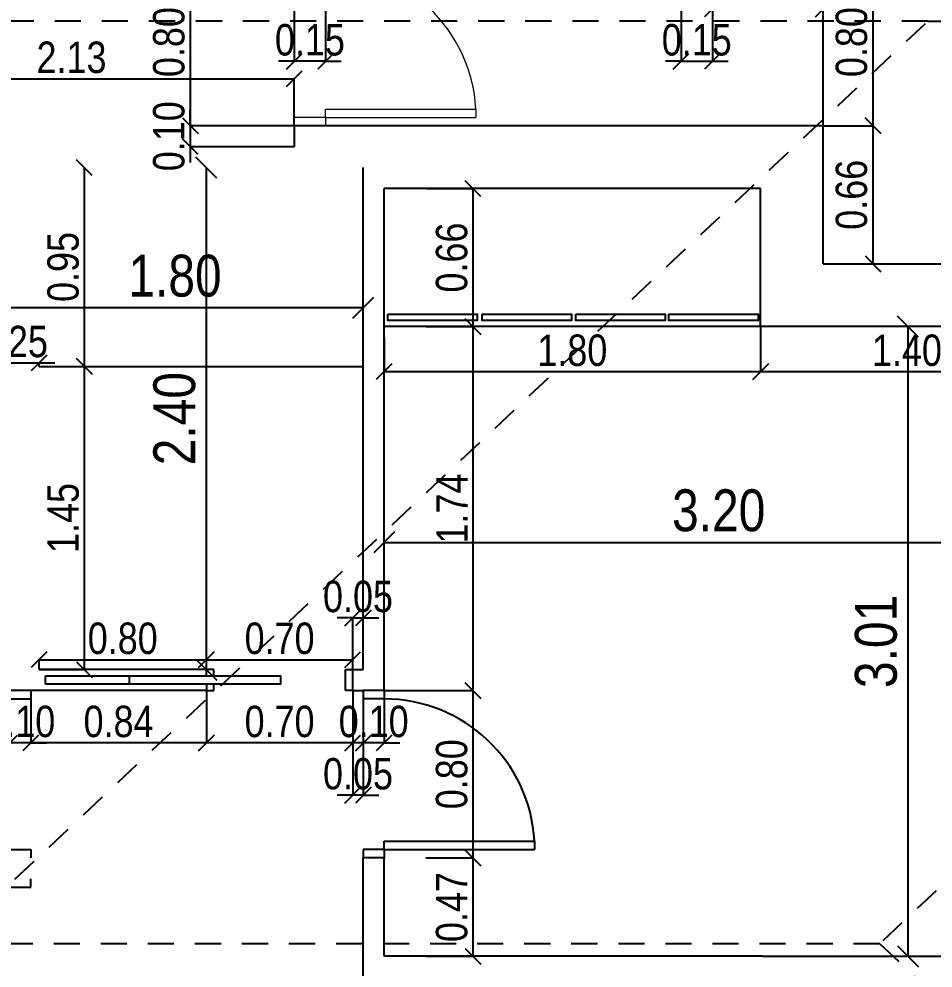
# Model space of a CAD drawing. Extents: x -135 to 36, y 31 to 104.
# Drawn here: x -9.333 to -4.962, y 63.985 to 68.522 of the extents above; entities that cross this region are included whole.
import ezdxf

# ---------------------------------------------------------------- set-up
doc = ezdxf.new("R2010")
doc.units = 0
doc.header["$MEASUREMENT"] = 0
doc.header["$PDMODE"] = 3
doc.linetypes.add('DASHED2', pattern=[0.375, 0.25, -0.125])
doc.layers.get('0').update_dxf_attribs({"linetype": 'CONTINUOUS'})
doc.layers.get('DEFPOINTS').update_dxf_attribs({"linetype": 'CONTINUOUS'})
doc.layers.add('ABERTURAS', color=12, linetype='CONTINUOUS', lineweight=9)
for name, color, linetype in [('COTAS', 12, 'CONTINUOUS'), ('LINEAS', 9, 'CONTINUOUS'), ('NUEVO', 1, 'CONTINUOUS')]:
    doc.layers.add(name, color=color, linetype=linetype)
doc.styles.add('COTAS PRIMARIAS', font='ARIALN.TTF', dxfattribs={"height": 0.2})
doc.styles.add('COTAS SECUNDARIAS', font='ARIALN.TTF', dxfattribs={"height": 0.15})
doc.dimstyles.new('COTA SECUNDARIAS', dxfattribs={"dimscale": 5, "dimtxt": 1, "dimasz": 0.015, "dimexe": 0, "dimexo": 0, "dimgap": 0.005, "dimtad": 1, "dimzin": 1, "dimdsep": 46, "dimtxsty": 'COTAS SECUNDARIAS', "dimblk": 'OBLIQUE', "dimcen": 0, "dimclrd": 11, "dimclre": 11, "dimclrt": 11, "dimaunit": 1, "dimadec": 1, "dimazin": 0, "dimtfac": 0.4, "dimtix": 1, "dimtmove": 1, "dimatfit": 3, "dimfxl": 0, "dimtolj": 1, "dimtzin": 0, "dimlwd": -1, "dimarcsym": 0})
doc.dimstyles.new('COTAS PRINCIPALES', dxfattribs={"dimscale": 5, "dimtxt": 2.5, "dimasz": 0.02, "dimexe": 0, "dimexo": 0, "dimgap": 0.01, "dimtad": 1, "dimzin": 1, "dimdsep": 46, "dimtxsty": 'COTAS PRIMARIAS', "dimblk": 'OBLIQUE', "dimcen": 0, "dimclrd": 11, "dimclre": 11, "dimclrt": 11, "dimaunit": 1, "dimadec": 1, "dimazin": 0, "dimtfac": 0.4, "dimtix": 1, "dimtmove": 1, "dimatfit": 3, "dimfxl": 0, "dimtolj": 1, "dimtzin": 0, "dimlwd": -1, "dimarcsym": 0})

# ---------------------------------------------------------------- blocks, each defined once
blk = doc.blocks.new('_Oblique')
at = {"color": 0, "linetype": 'ByBlock', "lineweight": -2}
blk.add_line((-0.5, -0.5), (0.5, 0.5), dxfattribs=at)
blk = doc.blocks.new('*D121')
at = {"layer": 'COTAS', "color": 11, "lineweight": -2}
for p, q in [((-8.0165, 68.8111), (-8.0165, 68.3197)), ((-7.8665, 68.8111), (-7.8665, 68.3197))]:
    blk.add_line(p, q, dxfattribs=at)
at = {"layer": 'COTAS', "color": 11}
for p, q in [((-8.0165, 68.3197), (-8.0915, 68.3197)), ((-7.8665, 68.3197), (-8.0165, 68.3197)), ((-7.8665, 68.3197), (-7.7915, 68.3197))]:
    blk.add_line(p, q, dxfattribs=at)
at = {"layer": 'DEFPOINTS', "color": 0}
for p in [(-8.0165, 68.8111), (-7.8665, 68.8111), (-8.0165, 68.3197)]:
    blk.add_point(p, dxfattribs=at)
at = {"layer": 'COTAS', "color": 11, "xscale": 0.075, "yscale": 0.075, "zscale": 0.075}
blk.add_blockref('_Oblique', (-8.0165, 68.3197), dxfattribs=at)
at = {"layer": 'COTAS', "color": 11, "xscale": 0.075, "yscale": 0.075, "zscale": 0.075, "rotation": 180}
blk.add_blockref('_Oblique', (-7.8665, 68.3197), dxfattribs=at)
at = {"layer": 'COTAS', "color": 11, "insert": (-7.9415, 68.4212), "char_height": 0.15, "attachment_point": 5, "style": 'COTAS SECUNDARIAS'}
blk.add_mtext('\\A1;0.15', dxfattribs=at)
blk = doc.blocks.new('*D125')
at = {"layer": 'COTAS', "color": 11, "lineweight": -2}
for p, q in [((-6.1665, 68.8111), (-6.1665, 68.3197)), ((-6.0165, 68.8111), (-6.0165, 68.3197))]:
    blk.add_line(p, q, dxfattribs=at)
at = {"layer": 'COTAS', "color": 11}
for p, q in [((-6.1665, 68.3197), (-6.2415, 68.3197)), ((-6.1665, 68.3197), (-6.0165, 68.3197)), ((-6.0165, 68.3197), (-5.9415, 68.3197))]:
    blk.add_line(p, q, dxfattribs=at)
at = {"layer": 'DEFPOINTS', "color": 0}
for p in [(-6.1665, 68.8111), (-6.0165, 68.8111), (-6.0165, 68.3197)]:
    blk.add_point(p, dxfattribs=at)
at = {"layer": 'COTAS', "color": 11, "xscale": 0.075, "yscale": 0.075, "zscale": 0.075}
blk.add_blockref('_Oblique', (-6.1665, 68.3197), dxfattribs=at)
at = {"layer": 'COTAS', "color": 11, "xscale": 0.075, "yscale": 0.075, "zscale": 0.075, "rotation": 180}
blk.add_blockref('_Oblique', (-6.0165, 68.3197), dxfattribs=at)
at = {"layer": 'COTAS', "color": 11, "insert": (-6.0915, 68.4212), "char_height": 0.15, "attachment_point": 5, "style": 'COTAS SECUNDARIAS'}
blk.add_mtext('\\A1;0.15', dxfattribs=at)
blk = doc.blocks.new('*D126')
at = {"layer": 'COTAS', "color": 11, "lineweight": -2}
for p, q in [((-6.0165, 68.8111), (-6.0165, 68.5697)), ((-5.4865, 68.0111), (-5.4865, 68.5697))]:
    blk.add_line(p, q, dxfattribs=at)
at = {"layer": 'COTAS', "color": 11}
blk.add_line((-6.0165, 68.5697), (-5.4865, 68.5697), dxfattribs=at)
at = {"layer": 'DEFPOINTS', "color": 0}
for p in [(-6.0165, 68.8111), (-5.4865, 68.5697), (-5.4865, 68.0111)]:
    blk.add_point(p, dxfattribs=at)
at = {"layer": 'COTAS', "color": 11, "xscale": 0.075, "yscale": 0.075, "zscale": 0.075, "rotation": 180}
blk.add_blockref('_Oblique', (-6.0165, 68.5697), dxfattribs=at)
at = {"layer": 'COTAS', "color": 11, "xscale": 0.075, "yscale": 0.075, "zscale": 0.075}
blk.add_blockref('_Oblique', (-5.4865, 68.5697), dxfattribs=at)
at = {"layer": 'COTAS', "color": 11, "insert": (-5.7515, 68.6712), "char_height": 0.15, "attachment_point": 5, "style": 'COTAS SECUNDARIAS'}
blk.add_mtext('\\A1;0.53', dxfattribs=at)
blk = doc.blocks.new('*D155')
at = {"layer": 'COTAS', "color": 11, "lineweight": -2}
for p, q in [((-8.0165, 68.8111), (-8.5139, 68.8111)), ((-8.0165, 68.0111), (-8.5139, 68.0111))]:
    blk.add_line(p, q, dxfattribs=at)
at = {"layer": 'COTAS', "color": 11}
blk.add_line((-8.5139, 68.8111), (-8.5139, 68.0111), dxfattribs=at)
at = {"layer": 'DEFPOINTS', "color": 0}
for p in [(-8.0165, 68.8111), (-8.5139, 68.0111), (-8.0165, 68.0111)]:
    blk.add_point(p, dxfattribs=at)
at = {"layer": 'COTAS', "color": 11, "xscale": 0.075, "yscale": 0.075, "zscale": 0.075}
for p, rotation in [((-8.5139, 68.8111), 90), ((-8.5139, 68.0111), 270)]:
    blk.add_blockref('_Oblique', p, dxfattribs=dict(at, rotation=rotation))
at = {"layer": 'COTAS', "color": 11, "insert": (-8.6155, 68.4111), "char_height": 0.15, "attachment_point": 5, "rotation": 90, "style": 'COTAS SECUNDARIAS'}
blk.add_mtext('\\A1;0.80', dxfattribs=at)
blk = doc.blocks.new('*D156')
at = {"layer": 'COTAS', "color": 11}
for p, q in [((-8.5139, 68.0111), (-8.5139, 68.0861)), ((-8.5139, 68.0111), (-8.5139, 67.9111)), ((-8.5139, 67.9111), (-8.5139, 67.8361))]:
    blk.add_line(p, q, dxfattribs=at)
at = {"layer": 'COTAS', "color": 11, "lineweight": -2}
for p, q in [((-8.0165, 68.0111), (-8.5139, 68.0111)), ((-8.0165, 67.9111), (-8.5139, 67.9111))]:
    blk.add_line(p, q, dxfattribs=at)
at = {"layer": 'DEFPOINTS', "color": 0}
for p in [(-8.0165, 68.0111), (-8.5139, 67.9111), (-8.0165, 67.9111)]:
    blk.add_point(p, dxfattribs=at)
at = {"layer": 'COTAS', "color": 11, "xscale": 0.075, "yscale": 0.075, "zscale": 0.075}
for p, rotation in [((-8.5139, 68.0111), 270), ((-8.5139, 67.9111), 90)]:
    blk.add_blockref('_Oblique', p, dxfattribs=dict(at, rotation=rotation))
at = {"layer": 'COTAS', "color": 11, "insert": (-8.6155, 67.9611), "char_height": 0.15, "attachment_point": 5, "rotation": 90, "style": 'COTAS SECUNDARIAS'}
blk.add_mtext('\\A1;0.10', dxfattribs=at)
blk = doc.blocks.new('*D161')
at = {"layer": 'COTAS', "color": 11, "lineweight": -2}
for p, q in [((-10.1465, 67.9111), (-10.1465, 68.2359)), ((-8.0165, 68.0111), (-8.0165, 68.2359))]:
    blk.add_line(p, q, dxfattribs=at)
at = {"layer": 'COTAS', "color": 11}
blk.add_line((-10.1465, 68.2359), (-8.0165, 68.2359), dxfattribs=at)
at = {"layer": 'DEFPOINTS', "color": 0}
for p in [(-8.0165, 68.2359), (-8.0165, 68.0111), (-10.1465, 67.9111)]:
    blk.add_point(p, dxfattribs=at)
at = {"layer": 'COTAS', "color": 11, "xscale": 0.075, "yscale": 0.075, "zscale": 0.075, "rotation": 180}
blk.add_blockref('_Oblique', (-10.1465, 68.2359), dxfattribs=at)
at = {"layer": 'COTAS', "color": 11, "xscale": 0.075, "yscale": 0.075, "zscale": 0.075}
blk.add_blockref('_Oblique', (-8.0165, 68.2359), dxfattribs=at)
at = {"layer": 'COTAS', "color": 11, "insert": (-9.0815, 68.3375), "char_height": 0.15, "attachment_point": 5, "style": 'COTAS SECUNDARIAS'}
blk.add_mtext('\\A1;2.13', dxfattribs=at)
blk = doc.blocks.new('*D168')
at = {"layer": 'COTAS', "color": 11, "lineweight": -2}
for p, q in [((-7.6865, 65.3111), (-7.6865, 65.0611)), ((-7.5865, 65.3111), (-7.5865, 65.0611))]:
    blk.add_line(p, q, dxfattribs=at)
at = {"layer": 'COTAS', "color": 11}
for p, q in [((-7.6865, 65.0611), (-7.7615, 65.0611)), ((-7.5865, 65.0611), (-7.6865, 65.0611)), ((-7.5865, 65.0611), (-7.5115, 65.0611))]:
    blk.add_line(p, q, dxfattribs=at)
at = {"layer": 'DEFPOINTS', "color": 0}
for p in [(-7.6865, 65.3111), (-7.5865, 65.3111), (-7.6865, 65.0611)]:
    blk.add_point(p, dxfattribs=at)
at = {"layer": 'COTAS', "color": 11, "xscale": 0.075, "yscale": 0.075, "zscale": 0.075}
blk.add_blockref('_Oblique', (-7.6865, 65.0611), dxfattribs=at)
at = {"layer": 'COTAS', "color": 11, "xscale": 0.075, "yscale": 0.075, "zscale": 0.075, "rotation": 180}
blk.add_blockref('_Oblique', (-7.5865, 65.0611), dxfattribs=at)
at = {"layer": 'COTAS', "color": 11, "insert": (-7.6365, 65.1627), "char_height": 0.15, "attachment_point": 5, "style": 'COTAS SECUNDARIAS'}
blk.add_mtext('\\A1;0.10', dxfattribs=at)
blk = doc.blocks.new('*D169')
at = {"layer": 'COTAS', "color": 11, "lineweight": -2}
for p, q in [((-7.7365, 65.0611), (-7.7365, 64.8111)), ((-7.6865, 65.0611), (-7.6865, 64.8111))]:
    blk.add_line(p, q, dxfattribs=at)
at = {"layer": 'COTAS', "color": 11}
for p, q in [((-7.7365, 64.8111), (-7.8115, 64.8111)), ((-7.6865, 64.8111), (-7.7365, 64.8111)), ((-7.6865, 64.8111), (-7.6115, 64.8111))]:
    blk.add_line(p, q, dxfattribs=at)
at = {"layer": 'DEFPOINTS', "color": 0}
for p in [(-7.7365, 65.0611), (-7.6865, 65.0611), (-7.7365, 64.8111)]:
    blk.add_point(p, dxfattribs=at)
at = {"layer": 'COTAS', "color": 11, "xscale": 0.075, "yscale": 0.075, "zscale": 0.075}
blk.add_blockref('_Oblique', (-7.7365, 64.8111), dxfattribs=at)
at = {"layer": 'COTAS', "color": 11, "xscale": 0.075, "yscale": 0.075, "zscale": 0.075, "rotation": 180}
blk.add_blockref('_Oblique', (-7.6865, 64.8111), dxfattribs=at)
at = {"layer": 'COTAS', "color": 11, "insert": (-7.7115, 64.9127), "char_height": 0.15, "attachment_point": 5, "style": 'COTAS SECUNDARIAS'}
blk.add_mtext('\\A1;0.05', dxfattribs=at)
blk = doc.blocks.new('*D170')
at = {"layer": 'COTAS', "color": 11, "lineweight": -2}
for p, q in [((-8.4365, 65.3111), (-8.4365, 65.0611)), ((-7.7365, 65.3111), (-7.7365, 65.0611))]:
    blk.add_line(p, q, dxfattribs=at)
at = {"layer": 'COTAS', "color": 11}
blk.add_line((-7.7365, 65.0611), (-8.4365, 65.0611), dxfattribs=at)
at = {"layer": 'DEFPOINTS', "color": 0}
for p in [(-8.4365, 65.3111), (-7.7365, 65.3111), (-8.4365, 65.0611)]:
    blk.add_point(p, dxfattribs=at)
at = {"layer": 'COTAS', "color": 11, "xscale": 0.075, "yscale": 0.075, "zscale": 0.075, "rotation": 180}
blk.add_blockref('_Oblique', (-8.4365, 65.0611), dxfattribs=at)
at = {"layer": 'COTAS', "color": 11, "xscale": 0.075, "yscale": 0.075, "zscale": 0.075}
blk.add_blockref('_Oblique', (-7.7365, 65.0611), dxfattribs=at)
at = {"layer": 'COTAS', "color": 11, "insert": (-8.0865, 65.1627), "char_height": 0.15, "attachment_point": 5, "style": 'COTAS SECUNDARIAS'}
blk.add_mtext('\\A1;0.70', dxfattribs=at)
blk = doc.blocks.new('*D171')
at = {"layer": 'COTAS', "color": 11, "lineweight": -2}
for p, q in [((-8.4365, 65.3111), (-8.4365, 65.0611)), ((-9.2765, 65.2711), (-9.2765, 65.0611))]:
    blk.add_line(p, q, dxfattribs=at)
at = {"layer": 'COTAS', "color": 11}
blk.add_line((-8.4365, 65.0611), (-9.2765, 65.0611), dxfattribs=at)
at = {"layer": 'DEFPOINTS', "color": 0}
for p in [(-8.4365, 65.3111), (-9.2765, 65.2711), (-9.2765, 65.0611)]:
    blk.add_point(p, dxfattribs=at)
at = {"layer": 'COTAS', "color": 11, "xscale": 0.075, "yscale": 0.075, "zscale": 0.075, "rotation": 180}
blk.add_blockref('_Oblique', (-9.2765, 65.0611), dxfattribs=at)
at = {"layer": 'COTAS', "color": 11, "xscale": 0.075, "yscale": 0.075, "zscale": 0.075}
blk.add_blockref('_Oblique', (-8.4365, 65.0611), dxfattribs=at)
at = {"layer": 'COTAS', "color": 11, "insert": (-8.8565, 65.1627), "char_height": 0.15, "attachment_point": 5, "style": 'COTAS SECUNDARIAS'}
blk.add_mtext('\\A1;0.84', dxfattribs=at)
blk = doc.blocks.new('*D172')
at = {"layer": 'COTAS', "color": 11, "lineweight": -2}
for p, q in [((-9.3765, 65.2711), (-9.3765, 65.0611)), ((-9.2765, 65.2711), (-9.2765, 65.0611))]:
    blk.add_line(p, q, dxfattribs=at)
at = {"layer": 'COTAS', "color": 11}
for p, q in [((-9.3765, 65.0611), (-9.4515, 65.0611)), ((-9.2765, 65.0611), (-9.3765, 65.0611)), ((-9.2765, 65.0611), (-9.2015, 65.0611))]:
    blk.add_line(p, q, dxfattribs=at)
at = {"layer": 'DEFPOINTS', "color": 0}
for p in [(-9.3765, 65.2711), (-9.2765, 65.2711), (-9.3765, 65.0611)]:
    blk.add_point(p, dxfattribs=at)
at = {"layer": 'COTAS', "color": 11, "xscale": 0.075, "yscale": 0.075, "zscale": 0.075}
blk.add_blockref('_Oblique', (-9.3765, 65.0611), dxfattribs=at)
at = {"layer": 'COTAS', "color": 11, "xscale": 0.075, "yscale": 0.075, "zscale": 0.075, "rotation": 180}
blk.add_blockref('_Oblique', (-9.2765, 65.0611), dxfattribs=at)
at = {"layer": 'COTAS', "color": 11, "insert": (-9.3265, 65.1627), "char_height": 0.15, "attachment_point": 5, "style": 'COTAS SECUNDARIAS'}
blk.add_mtext('\\A1;0.10', dxfattribs=at)
blk = doc.blocks.new('*D178')
at = {"layer": 'COTAS', "color": 11, "lineweight": -2}
for p, q in [((-5.7865, 67.0511), (-5.7865, 66.8355)), ((-4.3865, 67.0011), (-4.3865, 66.8355))]:
    blk.add_line(p, q, dxfattribs=at)
at = {"layer": 'COTAS', "color": 11}
blk.add_line((-4.3865, 66.8355), (-5.7865, 66.8355), dxfattribs=at)
at = {"layer": 'DEFPOINTS', "color": 0}
for p in [(-5.7865, 67.0511), (-4.3865, 67.0011), (-5.7865, 66.8355)]:
    blk.add_point(p, dxfattribs=at)
at = {"layer": 'COTAS', "color": 11, "xscale": 0.075, "yscale": 0.075, "zscale": 0.075, "rotation": 180}
blk.add_blockref('_Oblique', (-5.7865, 66.8355), dxfattribs=at)
at = {"layer": 'COTAS', "color": 11, "xscale": 0.075, "yscale": 0.075, "zscale": 0.075}
blk.add_blockref('_Oblique', (-4.3865, 66.8355), dxfattribs=at)
at = {"layer": 'COTAS', "color": 11, "insert": (-5.0865, 66.937), "char_height": 0.15, "attachment_point": 5, "style": 'COTAS SECUNDARIAS'}
blk.add_mtext('\\A1;1.40', dxfattribs=at)
blk = doc.blocks.new('*D179')
at = {"layer": 'COTAS', "color": 11, "lineweight": -2}
for p, q in [((-5.7865, 67.0511), (-5.7865, 66.8355)), ((-7.5865, 67.0011), (-7.5865, 66.8355))]:
    blk.add_line(p, q, dxfattribs=at)
at = {"layer": 'COTAS', "color": 11}
blk.add_line((-5.7865, 66.8355), (-7.5865, 66.8355), dxfattribs=at)
at = {"layer": 'DEFPOINTS', "color": 0}
for p in [(-5.7865, 67.0511), (-7.5865, 67.0011), (-7.5865, 66.8355)]:
    blk.add_point(p, dxfattribs=at)
at = {"layer": 'COTAS', "color": 11, "xscale": 0.075, "yscale": 0.075, "zscale": 0.075, "rotation": 180}
blk.add_blockref('_Oblique', (-7.5865, 66.8355), dxfattribs=at)
at = {"layer": 'COTAS', "color": 11, "xscale": 0.075, "yscale": 0.075, "zscale": 0.075}
blk.add_blockref('_Oblique', (-5.7865, 66.8355), dxfattribs=at)
at = {"layer": 'COTAS', "color": 11, "insert": (-6.6865, 66.937), "char_height": 0.15, "attachment_point": 5, "style": 'COTAS SECUNDARIAS'}
blk.add_mtext('\\A1;1.80', dxfattribs=at)
blk = doc.blocks.new('*D180')
at = {"layer": 'COTAS', "color": 11, "lineweight": -2}
for p, q in [((-7.3865, 64.5111), (-7.1613, 64.5111)), ((-7.3865, 64.0411), (-7.1613, 64.0411))]:
    blk.add_line(p, q, dxfattribs=at)
at = {"layer": 'COTAS', "color": 11}
blk.add_line((-7.1613, 64.0411), (-7.1613, 64.5111), dxfattribs=at)
at = {"layer": 'DEFPOINTS', "color": 0}
for p in [(-7.3865, 64.5111), (-7.1613, 64.5111), (-7.3865, 64.0411)]:
    blk.add_point(p, dxfattribs=at)
at = {"layer": 'COTAS', "color": 11, "xscale": 0.075, "yscale": 0.075, "zscale": 0.075}
for p, rotation in [((-7.1613, 64.5111), 90), ((-7.1613, 64.0411), 270)]:
    blk.add_blockref('_Oblique', p, dxfattribs=dict(at, rotation=rotation))
at = {"layer": 'COTAS', "color": 11, "insert": (-7.2629, 64.2761), "char_height": 0.15, "attachment_point": 5, "rotation": 90, "style": 'COTAS SECUNDARIAS'}
blk.add_mtext('\\A1;0.47', dxfattribs=at)
blk = doc.blocks.new('*D181')
at = {"layer": 'COTAS', "color": 11, "lineweight": -2}
for p, q in [((-7.5865, 65.3111), (-7.1613, 65.3111)), ((-7.3865, 64.5111), (-7.1613, 64.5111))]:
    blk.add_line(p, q, dxfattribs=at)
at = {"layer": 'COTAS', "color": 11}
blk.add_line((-7.1613, 64.5111), (-7.1613, 65.3111), dxfattribs=at)
at = {"layer": 'DEFPOINTS', "color": 0}
for p in [(-7.5865, 65.3111), (-7.1613, 65.3111), (-7.3865, 64.5111)]:
    blk.add_point(p, dxfattribs=at)
at = {"layer": 'COTAS', "color": 11, "xscale": 0.075, "yscale": 0.075, "zscale": 0.075}
for p, rotation in [((-7.1613, 65.3111), 90), ((-7.1613, 64.5111), 270)]:
    blk.add_blockref('_Oblique', p, dxfattribs=dict(at, rotation=rotation))
at = {"layer": 'COTAS', "color": 11, "insert": (-7.2629, 64.9111), "char_height": 0.15, "attachment_point": 5, "rotation": 90, "style": 'COTAS SECUNDARIAS'}
blk.add_mtext('\\A1;0.80', dxfattribs=at)
blk = doc.blocks.new('*D182')
at = {"layer": 'COTAS', "color": 11, "lineweight": -2}
for p, q in [((-7.3865, 67.0511), (-7.1613, 67.0511)), ((-7.5865, 65.3111), (-7.1613, 65.3111))]:
    blk.add_line(p, q, dxfattribs=at)
at = {"layer": 'COTAS', "color": 11}
blk.add_line((-7.1613, 65.3111), (-7.1613, 67.0511), dxfattribs=at)
at = {"layer": 'DEFPOINTS', "color": 0}
for p in [(-7.3865, 67.0511), (-7.1613, 67.0511), (-7.5865, 65.3111)]:
    blk.add_point(p, dxfattribs=at)
at = {"layer": 'COTAS', "color": 11, "xscale": 0.075, "yscale": 0.075, "zscale": 0.075}
for p, rotation in [((-7.1613, 67.0511), 90), ((-7.1613, 65.3111), 270)]:
    blk.add_blockref('_Oblique', p, dxfattribs=dict(at, rotation=rotation))
at = {"layer": 'COTAS', "color": 11, "insert": (-7.2616, 66.1811), "char_height": 0.15, "attachment_point": 5, "rotation": 90, "style": 'COTAS SECUNDARIAS'}
blk.add_mtext('\\A1;1.74', dxfattribs=at)
blk = doc.blocks.new('*D183')
at = {"layer": 'COTAS', "color": 11, "lineweight": -2}
for p, q in [((-7.3865, 67.7111), (-7.1613, 67.7111)), ((-7.3865, 67.0511), (-7.1613, 67.0511))]:
    blk.add_line(p, q, dxfattribs=at)
at = {"layer": 'COTAS', "color": 11}
blk.add_line((-7.1613, 67.0511), (-7.1613, 67.7111), dxfattribs=at)
at = {"layer": 'DEFPOINTS', "color": 0}
for p in [(-7.3865, 67.7111), (-7.1613, 67.7111), (-7.3865, 67.0511)]:
    blk.add_point(p, dxfattribs=at)
at = {"layer": 'COTAS', "color": 11, "xscale": 0.075, "yscale": 0.075, "zscale": 0.075}
for p, rotation in [((-7.1613, 67.7111), 90), ((-7.1613, 67.0511), 270)]:
    blk.add_blockref('_Oblique', p, dxfattribs=dict(at, rotation=rotation))
at = {"layer": 'COTAS', "color": 11, "insert": (-7.2629, 67.3811), "char_height": 0.15, "attachment_point": 5, "rotation": 90, "style": 'COTAS SECUNDARIAS'}
blk.add_mtext('\\A1;0.66', dxfattribs=at)
blk = doc.blocks.new('*D195')
at = {"layer": 'COTAS', "color": 11}
blk.add_line((-7.5865, 66.0194), (-4.3865, 66.0194), dxfattribs=at)
at = {"layer": 'DEFPOINTS', "color": 0}
for p in [(-7.5865, 66.0194), (-4.3865, 66.0194), (-4.3865, 66.0194)]:
    blk.add_point(p, dxfattribs=at)
at = {"layer": 'COTAS', "color": 11, "xscale": 0.1, "yscale": 0.1, "zscale": 0.1, "rotation": 180}
blk.add_blockref('_Oblique', (-7.5865, 66.0194), dxfattribs=at)
at = {"layer": 'COTAS', "color": 11, "xscale": 0.1, "yscale": 0.1, "zscale": 0.1}
blk.add_blockref('_Oblique', (-4.3865, 66.0194), dxfattribs=at)
at = {"layer": 'COTAS', "color": 11, "insert": (-5.9865, 66.1715), "char_height": 0.2, "attachment_point": 5, "style": 'COTAS PRIMARIAS'}
blk.add_mtext('\\A1;3.20', dxfattribs=at)
blk = doc.blocks.new('*D197')
at = {"layer": 'COTAS', "color": 11, "lineweight": -2}
blk.add_line((-5.0865, 67.0511), (-5.0815, 67.0511), dxfattribs=at)
at = {"layer": 'COTAS', "color": 11}
blk.add_line((-5.0815, 67.0511), (-5.0815, 64.0411), dxfattribs=at)
at = {"layer": 'DEFPOINTS', "color": 0}
for p in [(-5.0865, 67.0511), (-5.0815, 64.0411), (-5.0815, 64.0411)]:
    blk.add_point(p, dxfattribs=at)
at = {"layer": 'COTAS', "color": 11, "xscale": 0.1, "yscale": 0.1, "zscale": 0.1}
for p, rotation in [((-5.0815, 67.0511), 90), ((-5.0815, 64.0411), 270)]:
    blk.add_blockref('_Oblique', p, dxfattribs=dict(at, rotation=rotation))
at = {"layer": 'COTAS', "color": 11, "insert": (-5.2336, 65.5461), "char_height": 0.2, "attachment_point": 5, "rotation": 90, "style": 'COTAS PRIMARIAS'}
blk.add_mtext('\\A1;3.01', dxfattribs=at)
blk = doc.blocks.new('*D198')
at = {"layer": 'COTAS', "color": 11, "lineweight": -2}
for p, q in [((-9.2365, 66.8611), (-9.0195, 66.8611)), ((-9.2365, 65.4111), (-9.0195, 65.4111))]:
    blk.add_line(p, q, dxfattribs=at)
at = {"layer": 'COTAS', "color": 11}
blk.add_line((-9.0195, 65.4111), (-9.0195, 66.8611), dxfattribs=at)
at = {"layer": 'DEFPOINTS', "color": 0}
for p in [(-9.2365, 66.8611), (-9.0195, 66.8611), (-9.2365, 65.4111)]:
    blk.add_point(p, dxfattribs=at)
at = {"layer": 'COTAS', "color": 11, "xscale": 0.075, "yscale": 0.075, "zscale": 0.075}
for p, rotation in [((-9.0195, 66.8611), 90), ((-9.0195, 65.4111), 270)]:
    blk.add_blockref('_Oblique', p, dxfattribs=dict(at, rotation=rotation))
at = {"layer": 'COTAS', "color": 11, "insert": (-9.121, 66.1361), "char_height": 0.15, "attachment_point": 5, "rotation": 90, "style": 'COTAS SECUNDARIAS'}
blk.add_mtext('\\A1;1.45', dxfattribs=at)
blk = doc.blocks.new('*D199')
at = {"layer": 'COTAS', "color": 11}
blk.add_line((-9.0195, 66.8611), (-9.0195, 67.8111), dxfattribs=at)
at = {"layer": 'COTAS', "color": 11, "lineweight": -2}
blk.add_line((-9.2365, 66.8611), (-9.0195, 66.8611), dxfattribs=at)
at = {"layer": 'DEFPOINTS', "color": 0}
for p in [(-9.0195, 67.8111), (-9.0195, 67.8111), (-9.2365, 66.8611)]:
    blk.add_point(p, dxfattribs=at)
at = {"layer": 'COTAS', "color": 11, "xscale": 0.075, "yscale": 0.075, "zscale": 0.075}
for p, rotation in [((-9.0195, 67.8111), 90), ((-9.0195, 66.8611), 270)]:
    blk.add_blockref('_Oblique', p, dxfattribs=dict(at, rotation=rotation))
at = {"layer": 'COTAS', "color": 11, "insert": (-9.121, 67.3361), "char_height": 0.15, "attachment_point": 5, "rotation": 90, "style": 'COTAS SECUNDARIAS'}
blk.add_mtext('\\A1;0.95', dxfattribs=at)
blk = doc.blocks.new('*D200')
at = {"layer": 'COTAS', "color": 11, "lineweight": -2}
for p, q in [((-9.2365, 65.4111), (-9.2365, 65.4584)), ((-8.4365, 65.4111), (-8.4365, 65.4584))]:
    blk.add_line(p, q, dxfattribs=at)
at = {"layer": 'COTAS', "color": 11}
blk.add_line((-9.2365, 65.4584), (-8.4365, 65.4584), dxfattribs=at)
at = {"layer": 'DEFPOINTS', "color": 0}
for p in [(-8.4365, 65.4584), (-9.2365, 65.4111), (-8.4365, 65.4111)]:
    blk.add_point(p, dxfattribs=at)
at = {"layer": 'COTAS', "color": 11, "xscale": 0.075, "yscale": 0.075, "zscale": 0.075, "rotation": 180}
blk.add_blockref('_Oblique', (-9.2365, 65.4584), dxfattribs=at)
at = {"layer": 'COTAS', "color": 11, "xscale": 0.075, "yscale": 0.075, "zscale": 0.075}
blk.add_blockref('_Oblique', (-8.4365, 65.4584), dxfattribs=at)
at = {"layer": 'COTAS', "color": 11, "insert": (-8.8365, 65.56), "char_height": 0.15, "attachment_point": 5, "style": 'COTAS SECUNDARIAS'}
blk.add_mtext('\\A1;0.80', dxfattribs=at)
blk = doc.blocks.new('*D201')
at = {"layer": 'COTAS', "color": 11, "lineweight": -2}
for p, q in [((-8.4365, 65.4111), (-8.4365, 65.4584)), ((-7.7365, 65.4111), (-7.7365, 65.4584))]:
    blk.add_line(p, q, dxfattribs=at)
at = {"layer": 'COTAS', "color": 11}
blk.add_line((-8.4365, 65.4584), (-7.7365, 65.4584), dxfattribs=at)
at = {"layer": 'DEFPOINTS', "color": 0}
for p in [(-7.7365, 65.4584), (-8.4365, 65.4111), (-7.7365, 65.4111)]:
    blk.add_point(p, dxfattribs=at)
at = {"layer": 'COTAS', "color": 11, "xscale": 0.075, "yscale": 0.075, "zscale": 0.075, "rotation": 180}
blk.add_blockref('_Oblique', (-8.4365, 65.4584), dxfattribs=at)
at = {"layer": 'COTAS', "color": 11, "xscale": 0.075, "yscale": 0.075, "zscale": 0.075}
blk.add_blockref('_Oblique', (-7.7365, 65.4584), dxfattribs=at)
at = {"layer": 'COTAS', "color": 11, "insert": (-8.0865, 65.56), "char_height": 0.15, "attachment_point": 5, "style": 'COTAS SECUNDARIAS'}
blk.add_mtext('\\A1;0.70', dxfattribs=at)
blk = doc.blocks.new('*D202')
at = {"layer": 'COTAS', "color": 11}
for p, q in [((-7.7365, 65.6584), (-7.8115, 65.6584)), ((-7.7365, 65.6584), (-7.6865, 65.6584)), ((-7.6865, 65.6584), (-7.6115, 65.6584))]:
    blk.add_line(p, q, dxfattribs=at)
at = {"layer": 'COTAS', "color": 11, "lineweight": -2}
for p, q in [((-7.7365, 65.4111), (-7.7365, 65.6584)), ((-7.6865, 65.6111), (-7.6865, 65.6584))]:
    blk.add_line(p, q, dxfattribs=at)
at = {"layer": 'DEFPOINTS', "color": 0}
for p in [(-7.6865, 65.6584), (-7.6865, 65.6111), (-7.7365, 65.4111)]:
    blk.add_point(p, dxfattribs=at)
at = {"layer": 'COTAS', "color": 11, "xscale": 0.075, "yscale": 0.075, "zscale": 0.075}
blk.add_blockref('_Oblique', (-7.7365, 65.6584), dxfattribs=at)
at = {"layer": 'COTAS', "color": 11, "xscale": 0.075, "yscale": 0.075, "zscale": 0.075, "rotation": 180}
blk.add_blockref('_Oblique', (-7.6865, 65.6584), dxfattribs=at)
at = {"layer": 'COTAS', "color": 11, "insert": (-7.7115, 65.76), "char_height": 0.15, "attachment_point": 5, "style": 'COTAS SECUNDARIAS'}
blk.add_mtext('\\A1;0.05', dxfattribs=at)
blk = doc.blocks.new('*D203')
at = {"layer": 'COTAS', "color": 11, "lineweight": -2}
blk.add_line((-9.4865, 67.141), (-9.4865, 67.141), dxfattribs=at)
at = {"layer": 'COTAS', "color": 11}
blk.add_line((-7.6865, 67.141), (-9.4865, 67.141), dxfattribs=at)
at = {"layer": 'DEFPOINTS', "color": 0}
for p in [(-9.4865, 67.141), (-9.4865, 67.141), (-7.6865, 67.141)]:
    blk.add_point(p, dxfattribs=at)
at = {"layer": 'COTAS', "color": 11, "xscale": 0.1, "yscale": 0.1, "zscale": 0.1, "rotation": 180}
blk.add_blockref('_Oblique', (-9.4865, 67.141), dxfattribs=at)
at = {"layer": 'COTAS', "color": 11, "xscale": 0.1, "yscale": 0.1, "zscale": 0.1}
blk.add_blockref('_Oblique', (-7.6865, 67.141), dxfattribs=at)
at = {"layer": 'COTAS', "color": 11, "insert": (-8.5865, 67.2931), "char_height": 0.2, "attachment_point": 5, "style": 'COTAS PRIMARIAS'}
blk.add_mtext('\\A1;1.80', dxfattribs=at)
blk = doc.blocks.new('*D204')
at = {"layer": 'COTAS', "color": 11}
blk.add_line((-8.4365, 65.4111), (-8.4365, 67.8111), dxfattribs=at)
at = {"layer": 'DEFPOINTS', "color": 0}
for p in [(-8.4365, 67.8111), (-8.4365, 67.8111), (-8.4365, 65.4111)]:
    blk.add_point(p, dxfattribs=at)
at = {"layer": 'COTAS', "color": 11, "xscale": 0.1, "yscale": 0.1, "zscale": 0.1}
for p, rotation in [((-8.4365, 67.8111), 90), ((-8.4365, 65.4111), 270)]:
    blk.add_blockref('_Oblique', p, dxfattribs=dict(at, rotation=rotation))
at = {"layer": 'COTAS', "color": 11, "insert": (-8.5886, 66.6111), "char_height": 0.2, "attachment_point": 5, "rotation": 90, "style": 'COTAS PRIMARIAS'}
blk.add_mtext('\\A1;2.40', dxfattribs=at)
blk = doc.blocks.new('*D205')
at = {"layer": 'COTAS', "color": 11}
for p, q in [((-9.4865, 66.8773), (-9.5615, 66.8773)), ((-9.4865, 66.8773), (-9.2365, 66.8773)), ((-9.2365, 66.8773), (-9.1615, 66.8773))]:
    blk.add_line(p, q, dxfattribs=at)
at = {"layer": 'COTAS', "color": 11, "lineweight": -2}
for p, q in [((-9.4865, 66.8611), (-9.4865, 66.8773)), ((-9.2365, 66.8611), (-9.2365, 66.8773))]:
    blk.add_line(p, q, dxfattribs=at)
at = {"layer": 'DEFPOINTS', "color": 0}
for p in [(-9.2365, 66.8773), (-9.4865, 66.8611), (-9.2365, 66.8611)]:
    blk.add_point(p, dxfattribs=at)
at = {"layer": 'COTAS', "color": 11, "xscale": 0.075, "yscale": 0.075, "zscale": 0.075}
blk.add_blockref('_Oblique', (-9.4865, 66.8773), dxfattribs=at)
at = {"layer": 'COTAS', "color": 11, "xscale": 0.075, "yscale": 0.075, "zscale": 0.075, "rotation": 180}
blk.add_blockref('_Oblique', (-9.2365, 66.8773), dxfattribs=at)
at = {"layer": 'COTAS', "color": 11, "insert": (-9.3615, 66.9789), "char_height": 0.15, "attachment_point": 5, "style": 'COTAS SECUNDARIAS'}
blk.add_mtext('\\A1;0.25', dxfattribs=at)
blk = doc.blocks.new('*D206')
at = {"layer": 'COTAS', "color": 11, "lineweight": -2}
for p, q in [((-6.0165, 68.8111), (-5.2494, 68.8111)), ((-5.4865, 68.0111), (-5.2494, 68.0111))]:
    blk.add_line(p, q, dxfattribs=at)
at = {"layer": 'COTAS', "color": 11}
blk.add_line((-5.2494, 68.8111), (-5.2494, 68.0111), dxfattribs=at)
at = {"layer": 'DEFPOINTS', "color": 0}
for p in [(-6.0165, 68.8111), (-5.4865, 68.0111), (-5.2494, 68.0111)]:
    blk.add_point(p, dxfattribs=at)
at = {"layer": 'COTAS', "color": 11, "xscale": 0.075, "yscale": 0.075, "zscale": 0.075}
for p, rotation in [((-5.2494, 68.8111), 90), ((-5.2494, 68.0111), 270)]:
    blk.add_blockref('_Oblique', p, dxfattribs=dict(at, rotation=rotation))
at = {"layer": 'COTAS', "color": 11, "insert": (-5.351, 68.4111), "char_height": 0.15, "attachment_point": 5, "rotation": 90, "style": 'COTAS SECUNDARIAS'}
blk.add_mtext('\\A1;0.80', dxfattribs=at)
blk = doc.blocks.new('*D207')
at = {"layer": 'COTAS', "color": 11, "lineweight": -2}
blk.add_line((-5.4865, 68.0111), (-5.2494, 68.0111), dxfattribs=at)
at = {"layer": 'COTAS', "color": 11}
blk.add_line((-5.2494, 68.0111), (-5.2494, 67.3511), dxfattribs=at)
at = {"layer": 'DEFPOINTS', "color": 0}
for p in [(-5.4865, 68.0111), (-5.2494, 67.3511), (-5.2494, 67.3511)]:
    blk.add_point(p, dxfattribs=at)
at = {"layer": 'COTAS', "color": 11, "xscale": 0.075, "yscale": 0.075, "zscale": 0.075}
for p, rotation in [((-5.2494, 68.0111), 90), ((-5.2494, 67.3511), 270)]:
    blk.add_blockref('_Oblique', p, dxfattribs=dict(at, rotation=rotation))
at = {"layer": 'COTAS', "color": 11, "insert": (-5.351, 67.6811), "char_height": 0.15, "attachment_point": 5, "rotation": 90, "style": 'COTAS SECUNDARIAS'}
blk.add_mtext('\\A1;0.66', dxfattribs=at)

msp = doc.modelspace()

# ---------------------------------------------------------------- linework, layer by layer
at = {"linetype": 'DASHED2', "ltscale": 0.5}
msp.add_line((-4.9865, 68.5111), (-14.6392, 68.5111), dxfattribs=at)
for p, q in [((-7.6865, 68.0111), (-8.0165, 68.0111)), ((-8.0165, 68.0111), (-8.0165, 67.9111)), ((-5.4865, 68.0111), (-7.6865, 68.0111)), ((-5.4865, 67.3511), (-5.4865, 68.0111)), ((-7.6865, 65.4111), (-7.6865, 67.8111)), ((-5.7865, 67.7111), (-7.5865, 67.7111)), ((-7.5865, 65.3111), (-7.5865, 67.7111)), ((-5.7865, 67.0511), (-5.7865, 67.7111)), ((-5.4865, 67.3511), (-0.6665, 67.3511)), ((-5.7865, 67.0511), (-7.5865, 67.0511)), ((-4.3865, 67.0511), (-5.7865, 67.0511)), ((-8.4365, 65.3111), (-9.3865, 65.3111)), ((-7.7365, 65.3111), (-7.6865, 65.3111)), ((-7.5865, 65.3111), (-7.6865, 65.3111)), ((-7.6865, 65.3111), (-7.6865, 65.2711)), ((-7.5865, 65.3111), (-7.5865, 65.2711)), ((-9.3765, 65.2711), (-9.2765, 65.2711)), ((-7.5865, 65.2711), (-7.6865, 65.2711)), ((-7.5865, 64.5911), (-6.8676, 64.5911)), ((-7.5865, 64.5511), (-7.5865, 64.5911)), ((-6.8676, 64.5911), (-6.8676, 64.5511)), ((-9.3765, 64.5511), (-9.2765, 64.5511)), ((-9.2765, 64.5511), (-9.2765, 64.5111)), ((-7.5865, 64.5511), (-7.6865, 64.5511)), ((-7.6865, 64.5511), (-7.6865, 64.5111)), ((-7.5865, 64.5511), (-7.5865, 64.5111)), ((-7.5865, 64.5511), (-6.8676, 64.5511)), ((-7.6865, 63.9411), (-7.6865, 64.5111)), ((-7.5865, 64.5111), (-7.6865, 64.5111)), ((-7.5865, 64.0411), (-7.5865, 64.5111)), ((-9.2765, 64.3711), (-9.2765, 64.4111)), ((-9.3765, 64.3711), (-9.2765, 64.3711)), ((-5.7765, 64.0411), (-7.5865, 64.0411)), ((-5.7765, 64.0411), (-4.3865, 64.0411))]:
    msp.add_line(p, q)
at = {"color": 0}
for p, q in [((-8.4365, 65.3811), (-8.4365, 65.4111)), ((-8.4365, 65.3411), (-8.4365, 65.3111)), ((-9.2765, 65.3111), (-9.2765, 65.2711))]:
    msp.add_line(p, q, dxfattribs=at)
for points in [[(-7.5687, 67.1111), (-7.1415, 67.1111), (-7.1415, 67.0798), (-7.5687, 67.0798)], [(-7.118, 67.1111), (-6.6909, 67.1111), (-6.6909, 67.0798), (-7.118, 67.0798)], [(-6.67, 67.1111), (-6.2429, 67.1111), (-6.2429, 67.0798), (-6.67, 67.0798)], [(-6.2246, 67.1111), (-5.7975, 67.1111), (-5.7975, 67.0798), (-6.2246, 67.0798)]]:
    msp.add_lwpolyline(points, close=True)
for points in [[(-8.4365, 65.4111), (-9.2365, 65.4111)], [(-7.7365, 65.3111), (-7.7365, 65.4111)]]:
    msp.add_lwpolyline(points, dxfattribs=at)
msp.add_lwpolyline([(-7.7365, 65.4111), (-7.6865, 65.4111)])
msp.add_arc((-7.5865, 64.5511), 0.72, 3.1847, 90)
at = {"layer": 'ABERTURAS'}
for p, q in [((-7.8665, 68.0911), (-7.1476, 68.0911)), ((-7.8665, 68.0511), (-7.8665, 68.0911)), ((-7.1476, 68.0911), (-7.1476, 68.0511)), ((-7.8665, 68.0511), (-8.0165, 68.0511)), ((-8.0165, 68.0511), (-8.0165, 68.0111)), ((-7.8665, 68.0511), (-7.8665, 68.0111)), ((-7.8665, 68.0511), (-7.1476, 68.0511))]:
    msp.add_line(p, q, dxfattribs=at)
at = {"layer": 'ABERTURAS', "color": 11}
msp.add_arc((-7.8665, 68.0511), 0.72, 3.1847, 90, dxfattribs=at)
at = {"layer": 'LINEAS'}
msp.add_lwpolyline([(-9.2365, 66.8611), (-7.6865, 66.8611)], dxfattribs=at)
at = {"layer": 'NUEVO', "linetype": 'DASHED2', "ltscale": 0.5}
for p, q in [((-9.6798, 64.1011), (-4.9865, 68.5111)), ((-0.5165, 68.5111), (-5.2165, 64.1011)), ((-4.9865, 68.5111), (-0.5165, 68.5111)), ((-5.2165, 64.1011), (-9.6798, 64.1011)), ((-5.2165, 64.1011), (-0.5165, 59.6911))]:
    msp.add_line(p, q, dxfattribs=at)
at = {"layer": 'NUEVO', "color": 0}
for p, q in [((-9.2065, 65.3811), (-8.4015, 65.3811)), ((-9.2065, 65.3411), (-9.2065, 65.3811)), ((-8.4015, 65.4111), (-8.4365, 65.4111)), ((-8.4015, 65.3811), (-8.4015, 65.4111)), ((-7.7715, 65.4111), (-7.7365, 65.4111)), ((-7.7715, 65.3111), (-7.7715, 65.4111)), ((-8.4015, 65.3411), (-9.2065, 65.3411)), ((-8.4015, 65.3111), (-8.4015, 65.3411)), ((-8.4365, 65.3111), (-8.4015, 65.3111)), ((-7.7365, 65.3111), (-7.7715, 65.3111))]:
    msp.add_line(p, q, dxfattribs=at)
msp.add_lwpolyline([(-8.804, 65.3811), (-8.0826, 65.3811), (-8.0826, 65.3411), (-8.804, 65.3411)], close=True, dxfattribs=at)

# ---------------------------------------------------------------- dimensions: what is measured, and where the dimension line sits
at = {"layer": 'COTAS'}
for base, p1, p2, dimstyle, picture, middle in [((-8.5139, 68.0111), (-8.0165, 68.8111), (-8.0165, 68.0111), 'COTA SECUNDARIAS', '*D155', (-8.6155, 68.4111)), ((-5.2494, 68.0111), (-6.0165, 68.8111), (-5.4865, 68.0111), 'COTA SECUNDARIAS', '*D206', (-5.351, 68.4111)), ((-8.5139, 67.9111), (-8.0165, 68.0111), (-8.0165, 67.9111), 'COTA SECUNDARIAS', '*D156', (-8.6155, 67.9611)), ((-5.2494, 67.3511), (-5.4865, 68.0111), (-5.2494, 67.3511), 'COTA SECUNDARIAS', '*D207', (-5.351, 67.6811)), ((-9.0195, 67.8111), (-9.2365, 66.8611), (-9.0195, 67.8111), 'COTA SECUNDARIAS', '*D199', (-9.121, 67.3361)), ((-8.4365, 67.8111), (-8.4365, 65.4111), (-8.4365, 67.8111), 'COTAS PRINCIPALES', '*D204', (-8.5886, 66.6111)), ((-7.1613, 67.7111), (-7.3865, 67.0511), (-7.3865, 67.7111), 'COTA SECUNDARIAS', '*D183', (-7.2629, 67.3811)), ((-5.0815, 64.0411), (-5.0865, 67.0511), (-5.0815, 64.0411), 'COTAS PRINCIPALES', '*D197', (-5.2336, 65.5461)), ((-7.1613, 67.0511), (-7.5865, 65.3111), (-7.3865, 67.0511), 'COTA SECUNDARIAS', '*D182', (-7.2616, 66.1811)), ((-9.0195, 66.8611), (-9.2365, 65.4111), (-9.2365, 66.8611), 'COTA SECUNDARIAS', '*D198', (-9.121, 66.1361)), ((-7.1613, 65.3111), (-7.3865, 64.5111), (-7.5865, 65.3111), 'COTA SECUNDARIAS', '*D181', (-7.2629, 64.9111)), ((-7.1613, 64.5111), (-7.3865, 64.0411), (-7.3865, 64.5111), 'COTA SECUNDARIAS', '*D180', (-7.2629, 64.2761))]:
    dim = msp.add_linear_dim(base=base, p1=p1, p2=p2, angle=90, dimstyle=dimstyle, dxfattribs=at)
    dim.commit()
    dim.dimension.update_dxf_attribs({"geometry": picture, "text_midpoint": middle})
for base, p1, p2, dimstyle, picture, middle in [((-8.0165, 68.3197), (-7.8665, 68.8111), (-8.0165, 68.8111), 'COTA SECUNDARIAS', '*D121', (-7.9415, 68.4212)), ((-6.0165, 68.3197), (-6.1665, 68.8111), (-6.0165, 68.8111), 'COTA SECUNDARIAS', '*D125', (-6.0915, 68.4212)), ((-5.4865, 68.5697), (-6.0165, 68.8111), (-5.4865, 68.0111), 'COTA SECUNDARIAS', '*D126', (-5.7515, 68.6712)), ((-8.0165, 68.2359), (-10.1465, 67.9111), (-8.0165, 68.0111), 'COTA SECUNDARIAS', '*D161', (-9.0815, 68.3375)), ((-9.4865, 67.141), (-7.6865, 67.141), (-9.4865, 67.141), 'COTAS PRINCIPALES', '*D203', (-8.5865, 67.2931)), ((-9.2365, 66.8773), (-9.4865, 66.8611), (-9.2365, 66.8611), 'COTA SECUNDARIAS', '*D205', (-9.3615, 66.9789)), ((-7.5865, 66.8355), (-5.7865, 67.0511), (-7.5865, 67.0011), 'COTA SECUNDARIAS', '*D179', (-6.6865, 66.937)), ((-5.7865, 66.8355), (-4.3865, 67.0011), (-5.7865, 67.0511), 'COTA SECUNDARIAS', '*D178', (-5.0865, 66.937)), ((-4.3865, 66.0194), (-7.5865, 66.0194), (-4.3865, 66.0194), 'COTAS PRINCIPALES', '*D195', (-5.9865, 66.1715)), ((-7.6865, 65.6584), (-7.7365, 65.4111), (-7.6865, 65.6111), 'COTA SECUNDARIAS', '*D202', (-7.7115, 65.76)), ((-8.4365, 65.4584), (-9.2365, 65.4111), (-8.4365, 65.4111), 'COTA SECUNDARIAS', '*D200', (-8.8365, 65.56)), ((-7.7365, 65.4584), (-8.4365, 65.4111), (-7.7365, 65.4111), 'COTA SECUNDARIAS', '*D201', (-8.0865, 65.56)), ((-9.2765, 65.0611), (-8.4365, 65.3111), (-9.2765, 65.2711), 'COTA SECUNDARIAS', '*D171', (-8.8565, 65.1627)), ((-8.4365, 65.0611), (-7.7365, 65.3111), (-8.4365, 65.3111), 'COTA SECUNDARIAS', '*D170', (-8.0865, 65.1627)), ((-7.6865, 65.0611), (-7.5865, 65.3111), (-7.6865, 65.3111), 'COTA SECUNDARIAS', '*D168', (-7.6365, 65.1627)), ((-9.3765, 65.0611), (-9.2765, 65.2711), (-9.3765, 65.2711), 'COTA SECUNDARIAS', '*D172', (-9.3265, 65.1627)), ((-7.7365, 64.8111), (-7.6865, 65.0611), (-7.7365, 65.0611), 'COTA SECUNDARIAS', '*D169', (-7.7115, 64.9127))]:
    dim = msp.add_linear_dim(base=base, p1=p1, p2=p2, dimstyle=dimstyle, dxfattribs=at)
    dim.commit()
    dim.dimension.update_dxf_attribs({"geometry": picture, "text_midpoint": middle})

doc.saveas('drawing.dxf')
